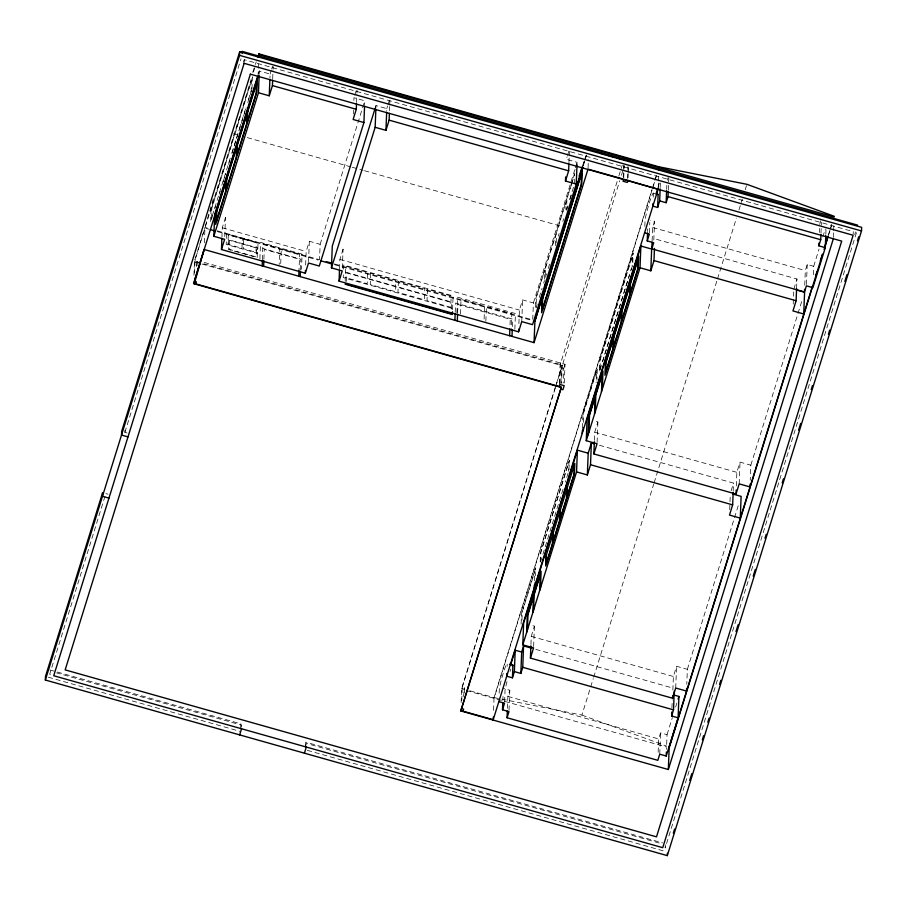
<?xml version="1.0" encoding="UTF-8"?>
<svg xmlns="http://www.w3.org/2000/svg" width="907" height="907" viewBox="0 0 907 907"><rect width="100%" height="100%" fill="white"/><g stroke="black" fill="none" stroke-linecap="round" stroke-linejoin="round"><path stroke-width="0.68" stroke-dasharray="4.54 3.4" d="M127.048 432.968L124.883 432.356L124.973 430.179M193.928 275.252L194.472 261.171L562.238 364.999L561.546 383.094M194.563 273.211L195.073 259.856L204.948 228.111L209.029 229.256M196.445 266.511L197.227 260.456L195.073 259.856M197.023 265.808L197.261 259.731M204.381 242.804L204.948 228.111M221.932 237.305L222.294 227.793L225.469 217.578L222.771 216.818M224.743 236.602L225.469 217.578M244.176 62.107L244.266 59.692L853.272 231.625L853.181 234.051M251.987 89.045L252.452 76.812L210.991 210.175L210.526 222.408L213.032 214.335M258.053 76.324L258.314 69.533M258.37 68.172L258.529 64.091M259.187 73.739L259.3 71.018L270.093 74.068L269.935 78.138M257.169 257.588L257.543 247.894L228.677 239.743L228.303 249.436L255.853 257.214M240.729 728.208L240.899 723.854L49.851 669.922M259.89 258.983L260.524 242.384L302.088 254.119L301.509 269.334M262.327 259.731L262.939 243.892L279.798 248.654L279.186 264.493M263.892 259.232L264.266 249.357L299.423 259.277M272.69 78.807L273.007 70.655M273.052 69.295L273.154 66.574M280.716 263.597L281.283 249.074L299.616 254.255L299.004 270.093M300.455 269.912L300.875 259.209L262.86 248.473M305.648 265.059L306.169 251.466L309.344 241.262L320.137 244.312L319.559 259.255M308.561 261.647L309.344 241.262M305.546 745.407L305.67 742.141L662.598 842.92M339.535 268.914L339.91 259.402L343.084 249.198L340.386 248.427M342.347 268.211L343.084 249.198M343.334 274.787L343.231 277.576L452.661 308.471M343.549 269.198L343.708 265.014L453.137 295.909L452.536 310.455M345.182 281.51L345.635 266.216L367.652 272.429L367.222 283.687L345.204 277.474M346.542 281.329L346.859 272.95L451.493 302.496L451.164 310.863M353.333 114.055L353.492 109.974M353.855 100.462L353.968 97.741L364.761 100.79L364.603 104.872M356.564 102.48L356.87 94.328M356.927 92.979L357.029 90.258M375.883 108.273L375.997 105.563L386.79 108.613L386.677 111.323M389.488 110.631L389.647 106.55M389.704 105.189L389.908 99.759M455.212 312.325L455.575 303.029L512.659 319.151L512.353 327.11M456.89 313.062L457.502 297.19L515.437 313.55L514.836 329.422M457.616 312.734L457.933 304.503L510.244 319.275L509.927 327.506M460.461 314.06L461.028 299.389L484.61 306.056L484.089 319.389M461.13 702.551L461.674 688.458L555.957 385.214M461.765 700.51L462.287 687.143L464.441 687.755L464.237 693.107M463.556 696.474L464.441 687.755M485.869 321.237L486.424 306.566L511.831 313.731L511.265 328.549M493.567 710.351L494.032 698.333L656.521 175.663M499.167 693.175L499.326 688.957A14.319 1.145 -74.2 0 1 503.408 672.643A14.319 1.145 -74.2 0 1 507.217 663.573L507.104 666.384M502.852 700.442L503.011 696.44M518.895 323.674L519.416 310.081L522.591 299.877L533.384 302.927L532.76 319.23M504.598 701.814L505.029 690.567A14.319 1.145 -74.2 0 1 507.058 681.418M521.763 321.611L522.591 299.877M507.432 708.401L507.886 696.372L509.791 690.25L503.317 688.424M509.02 710.294L509.791 690.25M521.106 624.141L521.514 613.449L535.72 567.759L535.402 575.786M521.956 620.014L522.273 611.783L534.881 571.251L534.506 580.854M535.436 306.781L535.754 298.63L575.764 169.926M544.54 279.209L544.892 269.935L536.434 297.145L536.026 307.745L537.239 303.856M530.935 644.503L531.253 636.351L534.416 626.147L530.368 625.002M533.633 646.521L534.416 626.147M540.187 561.898L540.538 552.885L569.347 460.234L568.95 470.54L565.254 482.059M540.504 561.671L540.867 552.159L568.972 461.754L568.61 471.266M555.311 245.695L555.719 235.094L545.719 267.27L545.311 277.871L546.558 273.846M556.195 242.872L556.603 232.271L566.161 201.513L565.855 209.46M559.336 383.82L560.05 365.113L618.427 177.353M559.914 383.117L560.719 362.347M568.95 162.67L569.165 157.24M569.211 155.879L569.426 150.437M560.957 383.797L561.58 367.766L563.735 368.378L563.168 383.071M564.29 383.003L565.004 364.297L199.959 261.227M574.607 183.645L574.811 178.35M576.988 165.051L577.09 162.342L566.297 159.292L567.09 156.741M588.065 167.784L588.371 159.768M582.419 427.945L582.952 414.216L597.373 367.823L596.897 380.18M583.348 422.379L583.723 412.538L596.523 371.371L596.092 382.618M594.402 440.36L594.709 432.208L597.883 422.004L593.836 420.859M597.101 442.389L597.883 422.004M600.049 368.14L600.4 359.002L632.553 255.604L632.145 266.046M623.2 177.216L623.506 169.201M623.562 167.863L623.665 165.199M623.733 177.851L624.039 169.836M624.095 168.498L624.197 165.822M627.519 178.441L627.984 166.412M628.097 177.738L628.256 173.725M628.313 172.387L628.517 167.047M644.832 226.319L645.081 219.823A15.238 1.213 -74.2 0 1 649.367 202.851A15.238 1.213 -74.2 0 1 653.38 193.134L655.75 193.803M647.598 231.557L647.7 228.881M649.389 232.85L649.786 222.453M653.233 197.034L653.38 193.134M652.11 240.843L652.632 227.487L654.537 221.353L650.648 220.265M653.811 240.06L654.537 221.353M658.278 187.602L658.482 182.262M658.527 180.924L658.731 175.573M660.183 187.534L660.387 182.194M666.668 189.359L666.815 185.357M668.312 189.926L668.776 177.897M658.153 752.3L658.663 738.944L660.568 732.822L667.042 734.647L666.486 749.341M659.752 754.193L660.568 732.822M665.284 844.768L665.16 848.034L857.455 229.482M671.928 707.982L672.246 699.955M672.869 690.068L673.391 676.486L676.565 666.271L687.359 669.321L686.78 684.263M675.726 688.016L676.565 666.271M729.704 509.643L730.271 494.7M733.185 491.288L733.502 483.125L598.132 444.906M736.337 485.925L736.858 472.343L740.033 462.128L750.826 465.178L750.248 480.132M739.194 483.873L740.033 462.128M793.217 304.14L793.693 291.918M796.595 288.494L796.97 278.993L654.831 238.858M804.747 285.286L805.314 270.592L807.219 264.47L813.692 266.295L813.284 276.986M806.448 284.503L807.219 264.47M819.35 232.475L819.497 228.462M820.994 233.031L821.402 222.34M825.823 234.301L826.028 228.961M833.397 237.385L833.612 231.954M833.658 230.593L833.873 225.163M205.356 226.036L213.53 197.839M105.008 496.299L49.681 674.264L52.391 675.035M124.883 432.356L241.035 58.774M243.427 62.39L244.266 59.692M194.892 259.821L204.971 227.385L209.064 228.541M205.356 226.761L251.364 78.796M253.45 72.072L255.547 65.349M230.253 158.101L211.433 218.632L211.83 208.383L251.545 80.598L251.16 90.847L247.815 101.607M231.92 152.716L239.029 129.86M239.448 128.511L246.137 106.992M214.71 208.939L215.549 206.252M219.324 194.121L220.152 191.434M223.088 182.001L225.605 173.917M228.53 164.484L230.208 159.099M231.886 153.714L246.126 107.91M247.804 102.514L251.568 90.394M258.461 73.705L259.3 71.018M270.093 74.068L271.284 70.236M271.681 68.966L272.474 66.415M354.75 95.19L356.338 90.088M320.137 244.312L364.761 100.79M375.147 108.262L375.997 105.563M386.79 108.613L387.584 106.051M387.981 104.781L389.568 99.679M241.047 727.187L241.681 725.147L56.597 672.881M305.5 746.495L306.453 743.434L661.509 843.669M567.487 155.46L569.074 150.358M533.384 302.927L574.993 169.099M575.412 167.75L577.09 162.342M571.387 184.722L566.943 198.996L566.535 209.596L568.156 204.404M571.784 183.429L574.607 174.348M539.246 297.383L542.069 288.313M543.678 283.131L544.483 280.535M548.236 268.483L549.903 263.121M558.27 236.183L559.109 233.507M562.85 221.467L563.678 218.791M569.766 199.211L573.802 186.241M566.535 210.311L568.201 204.948M569.868 199.597L571.535 194.234M583.054 165.698L586.376 155.018M583.19 165.913L586.534 155.165M618.846 176.003L622.191 165.233M556.376 383.865L562.238 364.999M555.288 387.981L461.652 689.184L463.806 689.796M555.708 386.631L619.753 180.652M621.42 175.266L623.098 169.881M623.517 168.532L624.356 165.845M563.735 368.378L565.004 364.297M469.769 690.749L494.054 697.608L651.929 189.801M652.348 188.441L654.457 181.695M654.877 180.346L656.555 174.938M600.003 369.444L631.317 268.733M601.046 366.7L599.38 372.063L599.833 360.249L633.177 252.974L632.723 264.799L631.057 270.161M602.713 361.337L629.39 275.524M540.561 561.852L563.576 487.456M658.006 187.522L659.661 182.182M667.348 180.119L668.108 177.67M494.054 697.608L581.909 715.079L593.246 678.617M593.666 677.268L653.709 484.134M654.128 482.785L717.108 280.206M717.528 278.857L736.427 218.077M738.944 209.97L742.3 199.166M745.237 189.71L746.495 185.663M731.121 490.789L733.502 483.125M793.795 289.197L796.97 278.993M819.656 224.46L820.801 220.775M667.042 734.647L672.37 717.528M675.647 706.984L676.871 703.027M687.359 669.321L739.024 503.136M750.826 465.178L802.491 298.993M813.692 266.295L819.078 248.96M822.819 236.954L825.302 228.949M828.329 235.196L831.696 224.392M828.726 234.562L829.984 230.514M830.404 229.165L831.662 225.106M854.689 234.584L855.528 231.886M252.69 72.413L254.912 65.792M255.355 64.465L256.25 61.812M582.634 165.573L583.972 161.593M584.414 160.267L586.194 154.961M652.632 227.487L805.314 270.592M233.587 133.76L237.679 134.916M247.226 137.603L350.839 166.865M352.199 167.251L363.106 170.323M364.478 170.709L560.809 226.138M339.91 259.402L519.416 310.081M222.294 227.793L306.169 251.466M217.238 230.843L319.502 259.719M334.49 263.948L532.194 319.763M217.215 231.568L318.108 260.06M334.468 264.674L534.892 321.259M345.544 272.123L452.842 302.416M194.438 261.896L200.685 263.654M202.046 264.039L562.215 365.725M594.709 432.208L736.858 472.343M105.847 493.601L108.001 494.213M531.253 636.351L673.391 676.486M535.799 649.378L672.994 688.107M507.886 696.372L658.663 738.944M461.674 688.458L464.373 689.229M466.436 690.544L666.452 747.017M48.207 677.178L239.777 731.269M307.269 750.316L666.078 851.628M581.909 715.079L666.554 746.087M510.017 671.463A14.319 1.145 -74.2 0 1 510.856 669.049M226.614 233.87L226.206 244.425L257.645 253.291L258.053 242.747L226.614 233.87M228.292 234.924L227.929 244.334L241.954 248.291L242.316 238.881L228.292 234.924M229.698 240.378L229.358 249.38L256.148 256.942L256.5 247.951L229.698 240.378M243.609 239.244L243.246 248.654L255.967 252.248L256.33 242.838L243.609 239.244M370.68 273.279L370.237 284.537L395.271 291.612L395.713 280.354L370.68 273.279M398.4 281.113L397.969 292.371L424.351 299.82L424.782 288.562L398.4 281.113M427.435 289.31L427.004 300.568L450.734 307.269L451.164 296.011L427.435 289.31"/><path stroke-width="1.36" d="M127.989 436.891L121.515 435.065L121.651 431.437L239.697 51.733L861.65 227.34L861.514 230.956L667.303 855.63L45.35 680.035L45.486 676.418L102.604 492.682L102.468 496.31L108.942 498.136M622.361 178.815L588.019 169.121L534.064 342.642L204.12 249.482L194.268 283.823M364.546 106.232L363.922 122.536L319.298 266.046L308.505 263.007L305.33 273.211L221.467 249.527L224.641 239.323L213.837 236.274L214.676 214.54L257.633 76.381M221.467 249.527L221.875 238.666M45.35 680.035L239.561 55.361L239.697 51.733M242.067 53.536L242.146 51.37L857.625 225.14M258.79 57.3L258.914 53.864L659.072 166.831L746.914 184.314L834.213 216.285L834.179 217.011L258.892 54.59L258.053 57.277M213.837 236.274L258.461 92.763L259.141 75.1M262.191 265.876L262.395 260.524M258.461 92.763L269.254 95.802L269.878 79.499M263.62 266.284L263.835 260.638M269.254 95.802L272.429 85.598L272.633 80.167M298.777 276.204L298.993 270.569M300.206 276.612L300.41 271.25M305.33 273.211L305.444 270.49M576.988 165.051L576.262 184.076L532.556 324.661L521.763 321.611L518.589 331.826L339.071 281.136L342.245 270.932L331.452 267.882L332.279 246.148L375.147 108.262M339.071 281.136L339.49 270.275M363.922 122.536L353.129 119.486L356.304 109.282L356.508 103.84M331.452 267.882L375.158 127.297L375.838 109.634M375.158 127.297L385.951 130.347L386.631 112.683M385.951 130.347L389.126 120.143L389.386 113.352M452.48 311.804L452.378 314.48L345.079 284.186M454.906 320.284L455.167 313.652M457.298 320.965L457.559 314.105M833.352 238.745L668.334 769.521L460.813 710.929L560.753 389.148L562.918 389.749L564.188 385.668L559.868 384.455L559.234 386.495M493.193 720.067L493.317 717.04M509.609 335.737L509.87 328.878M512.002 336.406L512.251 329.763M673.742 694.977L678.924 696.44L678.107 717.822L666.226 756.03L659.752 754.193L657.847 760.327L507.07 717.754L508.974 711.632L502.501 709.796L502.75 703.118M518.589 331.826L518.691 329.105M506.843 673.413L506.73 676.225L512.432 677.835L514.371 671.599L515.199 650.217L521.672 652.042L520.845 673.425L514.371 671.599M507.07 717.754L507.33 711.077M512.432 677.835L512.92 665.194L509.496 664.219M534.064 342.642L534.915 320.534L543.089 292.337M686.622 688.345L686.52 691.066L675.726 688.016L672.552 698.22L530.414 658.097L533.588 647.881L522.795 644.832L523.622 623.098L577.396 450.155L588.189 453.205L587.351 474.951L576.557 471.901L577.396 450.155M520.845 673.425L522.749 667.303L523.577 645.92L531.729 648.222M526.604 632.576L527.239 615.944L541.116 571.342L540.47 587.974M527.409 629.991L528.01 614.277L533.475 596.715L532.863 612.429M530.414 658.097L530.878 645.863M534.246 587.713L534.348 584.97M533.543 610.275L534.144 594.561L540.266 574.845L539.665 590.559M535.051 585.14L535.153 582.464M546.502 554.914L546.15 564.029L552.386 543.985L552.737 534.869M561.864 234.505L561.887 233.779M576.262 184.076L565.469 181.026L565.628 176.956M553.213 533.316L552.862 542.443L559.574 520.845L559.925 511.718M565.469 181.026L568.644 170.822L568.904 164.031M460.813 710.929L561.388 387.108L193.622 283.267M560.424 510.142L560.072 519.269L566.501 498.589L566.852 489.463M567.374 487.762L567.022 496.877L573.984 474.497L574.335 465.37M588.734 150.415L588.836 147.739L588.201 149.78M582.215 433.433L582.317 430.689M583.02 430.825L583.133 428.013M750.089 484.202L749.987 486.923L739.194 483.873L736.019 494.077L593.881 453.953L597.055 443.738L586.262 440.7L587.09 418.955L640.864 246.012L651.657 249.062L650.818 270.808L640.025 267.758L640.864 246.012M588.053 434.907L588.745 416.846L602.996 371.02L602.305 389.08M588.858 432.333L589.516 415.179L595.207 396.869L594.55 414.011M587.351 474.951L590.525 464.735L591.364 443.001L594.062 443.761M595.185 411.993L595.842 394.851L602.157 374.512L601.5 391.665M593.881 453.953L594.346 441.72M624.401 160.482L624.504 157.807M825.767 235.639L825.313 247.656L812.876 287.666L806.391 285.841L804.486 291.963L651.804 248.858L653.709 242.736L647.235 240.911L647.541 232.895M652.983 203.531L652.881 206.127L657.632 207.476L659.672 200.9L660.137 188.871M651.804 248.858L652.065 242.18M650.818 270.808L653.992 260.592L654.457 248.371M658.21 189.302L623.687 179.189L623.052 181.23L627.361 182.443L627.995 180.402M658.947 170.233L659.049 167.557M657.632 207.476L658.131 194.483L655.75 193.803M659.672 200.9L666.146 202.726L666.611 190.697M666.146 202.726L668.051 196.604L668.255 191.252M666.226 756.03L666.373 752.016M668.334 769.521L669.196 747.051L812.377 286.51M678.107 717.822L671.622 715.997L671.781 711.984M672.552 698.22L672.654 695.51M667.303 855.63L667.393 853.215M671.622 715.997L673.527 709.864L674.252 691.168M733.026 494.1L741.121 496.39L740.282 518.124L729.489 515.074L732.663 504.87L733.139 492.637M736.019 494.077L736.178 490.007M796.493 289.957L804.588 292.247L803.749 313.981L792.956 310.931L796.131 300.727L796.595 288.494M804.486 291.963L804.588 289.299M825.313 247.656L818.828 245.831L818.942 243.155M818.828 245.831L820.733 239.709L820.948 234.369M544.654 286.963L545.821 282.927M194.665 279.912L204.12 249.482M258.053 76.324L193.599 283.63L561.376 387.47M195.776 283.88L196.411 281.839L194.257 281.227M239.641 734.897L241.545 728.763M304.412 753.173L306.317 747.051M534.915 320.534L582.634 167.035M534.892 321.259L582.77 167.262M628.188 161.072L628.823 159.031M462.989 711.179L463.624 709.138L461.459 708.526M658.233 169.541L659.072 166.831M656.351 192.851L657.586 188.86M658.221 188.939L493.215 719.704L460.824 710.566M510.686 664.706L515.199 650.217M647.235 240.911L649.333 234.153L644.582 232.804M502.501 709.796L504.541 703.208L498.839 701.599M522.795 644.832L576.557 471.901M586.262 440.7L640.025 267.758M521.672 652.042L523.577 645.92M588.189 453.205L591.364 443.001M651.657 249.062L652.45 246.511M678.107 699.082L678.924 696.44M815.733 275.705L816.992 271.658M820.359 260.853L822.456 254.096M824.973 246.001L827.91 236.546M669.173 747.776L822.422 254.822M824.1 249.425L828.306 235.911M673.323 833.079L674.593 829.021M689.717 780.349L691.826 773.592M702.335 739.783L703.594 735.724M707.8 722.21L709.059 718.151M719.568 684.343L720.827 680.295M735.962 631.612L738.06 624.855M753.195 576.183L755.293 569.415M764.964 538.316L766.222 534.268M782.197 482.887L783.467 478.828M798.591 430.156L800.7 423.388M811.209 389.591L812.468 385.532M828.442 334.15L829.701 330.091M844.836 281.419L846.934 274.662M857.444 240.854L858.702 236.795M258.03 56.506L258.914 53.864M579.074 176.173L582.192 166.888M601.262 153.464L605.173 154.575M607.792 155.312L614.493 157.206M617.168 157.954L621.193 159.099M239.561 55.361L861.514 230.956M668.051 196.604L820.733 239.709M272.429 85.598L356.304 109.282M389.126 120.143L568.644 170.822M653.992 260.592L796.131 300.727M326.316 261.635L330.409 262.792M210.401 229.641L214.483 230.797M320.829 260.831L331.735 263.903M346.44 284.118L451.062 313.652M590.525 464.735L732.663 504.87M522.749 667.303L673.527 709.864M657.824 194.586A15.238 1.213 -74.2 0 1 658.131 194.483M512.217 665.806A14.319 1.145 -74.2 0 1 512.92 665.194M216.138 212.499L215.685 224.38L256.84 91.992L257.305 80.099L216.138 212.499M216.852 210.957L216.456 221.149L225.605 191.728L226.002 181.536L216.852 210.957M226.773 179.053L226.376 189.246L236.296 157.342L236.693 147.149L226.773 179.053M237.43 144.757L237.044 154.95L246.591 124.236L246.976 114.044L237.43 144.757M247.747 111.561L247.362 121.753L256.137 93.534L256.522 83.331L247.747 111.561M542.091 299.798L541.592 312.734L581.772 183.509L582.271 170.584L542.091 299.798M542.681 298.516L542.239 310.047L581.183 184.79L581.625 173.271L542.681 298.516M546.071 555.855L545.674 566.013L574.426 473.556L574.811 463.398L546.071 555.855M605.388 363.526L604.946 375.271L638.256 268.132L638.698 256.375L605.388 363.526M606.103 361.972L605.717 372.029L612.951 348.764L613.336 338.708L606.103 361.972M613.79 337.245L613.404 347.29L621.102 322.563L621.488 312.507L613.79 337.245M622.021 310.795L621.635 320.851L629.583 295.263L629.968 285.206L622.021 310.795M630.456 283.63L630.07 293.687L637.542 269.674L637.927 259.617L630.456 283.63M244.13 63.32L53.728 675.738L662.734 847.682L853.136 235.253L244.13 63.32M250.366 74.159L65.157 669.888L656.498 836.844L841.707 241.115L250.366 74.159"/></g></svg>
